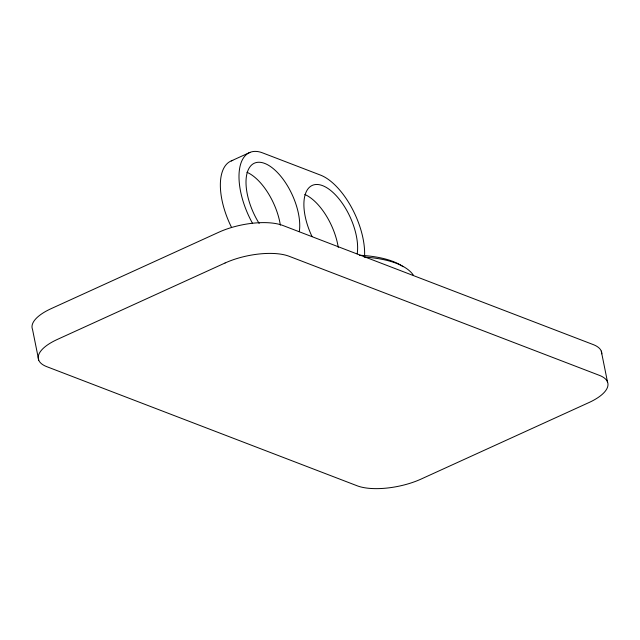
<?xml version="1.0" encoding="UTF-8"?>
<svg xmlns="http://www.w3.org/2000/svg" width="640" height="640" viewBox="0 0 640 640"><rect width="100%" height="100%" fill="white"/><g stroke="black" fill="none" stroke-linecap="round" stroke-linejoin="round"><path stroke-width="0.96" d="M231.272 160.912L249.912 152.424M601.272 351.096L607.48 381.872M38.728 360.168L32.52 329.392A46.64 17.928 -11.4 0 1 51.144 308.656L218.872 232.208A46.64 17.928 -11.4 0 1 282.864 225.472L593.208 344.584A46.64 17.928 -11.4 0 1 601.792 353.856M364.608 255.184A56.36 26.952 65.5 0 0 320.472 175.096L262.592 152.88A56.36 26.952 65.5 0 0 239.488 169.344A56.36 26.952 65.5 0 0 252.328 222.992M312.024 236.504A44.696 21.376 65.5 0 1 322.6 185.648A44.696 21.376 65.5 0 1 357.184 253.832M259.152 223.408A44.696 21.376 65.5 0 1 248.32 169.664A44.696 21.376 65.5 0 1 280.824 176.312A44.696 21.376 65.5 0 1 299.296 231.616M231.424 227.152A56.36 26.952 65.5 0 1 232.76 160.4M304.808 194.48A44.696 21.376 65.5 0 1 338.256 247.368M246.92 172.264A44.696 21.376 65.5 0 1 280.368 225.152M364.168 257.056A108.832 41.824 -11.4 0 1 413.584 275.488M359.528 255.232A105.336 40.48 -11.4 0 1 403.072 266.68M225.08 262.992L57.352 339.432A46.64 17.928 -11.4 0 0 46.792 366.672L357.136 485.784A46.64 17.928 -11.4 0 0 421.128 479.056L588.856 402.608A46.64 17.928 -11.4 0 0 599.416 375.368L289.072 256.256A46.64 17.928 -11.4 0 0 225.08 262.992"/></g></svg>
